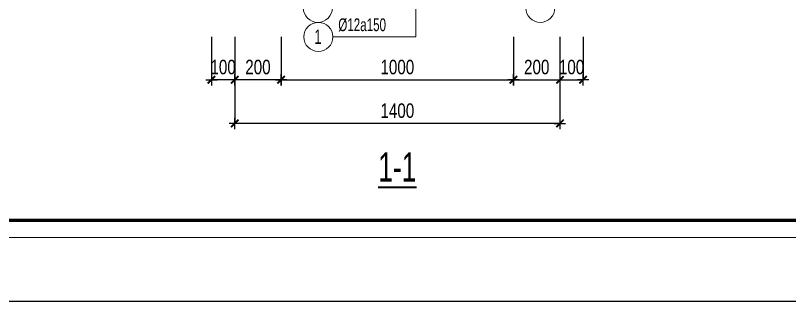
# Model space of a CAD drawing. Header units: millimetres. Extents: x 3482593 to 3503618, y 1118617 to 1133467.
# Drawn here: x 3489309 to 3492641, y 1118617 to 1119847 of the extents above; entities that cross this region are included whole.
import ezdxf
from ezdxf.enums import TextEntityAlignment as Align

# ---------------------------------------------------------------- set-up
doc = ezdxf.new("R2010")
doc.units = ezdxf.units.MM
doc.header["$LTSCALE"] = 150
doc.header["$MEASUREMENT"] = 0
doc.header["$PDMODE"] = 98
doc.layers.get('0').update_dxf_attribs({"linetype": 'CONTINUOUS'})
doc.layers.get('DEFPOINTS').update_dxf_attribs({"linetype": 'CONTINUOUS'})
doc.layers.add('02.CDC.DIM', color=1, linetype='CONTINUOUS')
doc.layers.add('06.CDC.TEXT', color=2, linetype='CONTINUOUS')
for name, color, linetype, lineweight in [('CDC-KHUNGTEN', 7, 'CONTINUOUS', 20), ('CDC_02.DIM', 1, 'CONTINUOUS', 18), ('CDC_06.TEXT', 2, 'CONTINUOUS', 18), ('CDC_09.COLUMN', 4, 'CONTINUOUS', 35), ('CDC_11.NOTE', 8, 'CONTINUOUS', 18)]:
    doc.layers.add(name, color=color, linetype=linetype, lineweight=lineweight)
doc.styles.add('1', font='arial.ttf', dxfattribs={"width": 0.75})
doc.styles.add('Arial', font='arial.ttf', dxfattribs={"width": 0.75})
doc.styles.add('arrial1', font='arial.ttf', dxfattribs={"width": 0.75})
doc.dimstyles.new('DX1', dxfattribs={"dimscale": 0.25, "dimtxt": 250, "dimasz": 0.8, "dimexe": 0, "dimexo": 0, "dimgap": 90, "dimtad": 1, "dimdec": 0, "dimzin": 13, "dimdsep": 46, "dimtxsty": '1', "dimblk1": 'CHEO', "dimblk2": 'CHEO', "dimsah": 1, "dimcen": 0, "dimclrd": 256, "dimclre": 256, "dimclrt": 3, "dimadec": 0, "dimazin": 0, "dimtfac": 1, "dimtdec": 0, "dimtix": 1, "dimtmove": 2, "dimatfit": 3, "dimldrblk": 'CHEO', "dimfxl": 1, "dimtolj": 1, "dimtzin": 13, "dimarcsym": 0})

# ---------------------------------------------------------------- blocks, each defined once
blk = doc.blocks.new('CHEO')
at = {"layer": '02.CDC.DIM'}
for points in [[(-121, 0), (121, 0)], [(0, 121), (0, -121)]]:
    blk.add_lwpolyline(points, dxfattribs=at)
at = {"layer": '06.CDC.TEXT', "color": 2, "const_width": 40}
blk.add_lwpolyline([(80, 80), (-80, -81)], dxfattribs=at)
blk = doc.blocks.new('*D115')
at = {"layer": 'CDC_02.DIM', "lineweight": -2, "ltscale": 3, "transparency": 16777216}
for p, q in [((3490452.6, 1119754.2), (3490452.6, 1119570.1)), ((3491452.6, 1119754.2), (3491452.6, 1119570.1)), ((3490452.8, 1119570.1), (3491452.4, 1119570.1))]:
    blk.add_line(p, q, dxfattribs=at)
at = {"layer": 'DEFPOINTS', "color": 0, "ltscale": 3, "transparency": 16777216}
for p in [(3490452.6, 1119754.2), (3491452.6, 1119754.2), (3491452.6, 1119570.1)]:
    blk.add_point(p, dxfattribs=at)
at = {"layer": 'CDC_02.DIM', "lineweight": -2, "ltscale": 3, "transparency": 16777216, "xscale": 0.2, "yscale": 0.2, "zscale": 0.2, "rotation": 180}
blk.add_blockref('CHEO', (3490452.6, 1119570.1), dxfattribs=at)
at = {"layer": 'CDC_02.DIM', "lineweight": -2, "ltscale": 3, "transparency": 16777216, "xscale": 0.2, "yscale": 0.2, "zscale": 0.2}
blk.add_blockref('CHEO', (3491452.6, 1119570.1), dxfattribs=at)
at = {"layer": 'CDC_02.DIM', "color": 3, "ltscale": 3, "transparency": 16777216, "insert": (3490952.6, 1119624.5), "char_height": 62.5, "attachment_point": 5, "style": '1'}
blk.add_mtext('\\A1;1000', dxfattribs=at)
blk = doc.blocks.new('*D116')
at = {"layer": 'CDC_02.DIM', "lineweight": -2, "ltscale": 3, "transparency": 16777216}
for p, q in [((3490252.6, 1119754.2), (3490252.6, 1119570.1)), ((3490452.6, 1119754.2), (3490452.6, 1119570.1)), ((3490452.4, 1119570.1), (3490252.8, 1119570.1))]:
    blk.add_line(p, q, dxfattribs=at)
at = {"layer": 'DEFPOINTS', "color": 0, "ltscale": 3, "transparency": 16777216}
for p in [(3490252.6, 1119754.2), (3490452.6, 1119754.2), (3490252.6, 1119570.1)]:
    blk.add_point(p, dxfattribs=at)
at = {"layer": 'CDC_02.DIM', "lineweight": -2, "ltscale": 3, "transparency": 16777216, "xscale": 0.2, "yscale": 0.2, "zscale": 0.2, "rotation": 180}
blk.add_blockref('CHEO', (3490252.6, 1119570.1), dxfattribs=at)
at = {"layer": 'CDC_02.DIM', "lineweight": -2, "ltscale": 3, "transparency": 16777216, "xscale": 0.2, "yscale": 0.2, "zscale": 0.2}
blk.add_blockref('CHEO', (3490452.6, 1119570.1), dxfattribs=at)
at = {"layer": 'CDC_02.DIM', "color": 3, "ltscale": 3, "transparency": 16777216, "insert": (3490352.6, 1119624.5), "char_height": 62.5, "attachment_point": 5, "style": '1'}
blk.add_mtext('\\A1;200', dxfattribs=at)
blk = doc.blocks.new('*D117')
at = {"layer": 'CDC_02.DIM', "lineweight": -2, "ltscale": 3, "transparency": 16777216}
for p, q in [((3491452.6, 1119754.2), (3491452.6, 1119570.1)), ((3491652.6, 1119754.2), (3491652.6, 1119570.1)), ((3491452.8, 1119570.1), (3491652.4, 1119570.1))]:
    blk.add_line(p, q, dxfattribs=at)
at = {"layer": 'DEFPOINTS', "color": 0, "ltscale": 3, "transparency": 16777216}
for p in [(3491452.6, 1119754.2), (3491652.6, 1119754.2), (3491652.6, 1119570.1)]:
    blk.add_point(p, dxfattribs=at)
at = {"layer": 'CDC_02.DIM', "lineweight": -2, "ltscale": 3, "transparency": 16777216, "xscale": 0.2, "yscale": 0.2, "zscale": 0.2, "rotation": 180}
blk.add_blockref('CHEO', (3491452.6, 1119570.1), dxfattribs=at)
at = {"layer": 'CDC_02.DIM', "lineweight": -2, "ltscale": 3, "transparency": 16777216, "xscale": 0.2, "yscale": 0.2, "zscale": 0.2}
blk.add_blockref('CHEO', (3491652.6, 1119570.1), dxfattribs=at)
at = {"layer": 'CDC_02.DIM', "color": 3, "ltscale": 3, "transparency": 16777216, "insert": (3491552.6, 1119624.5), "char_height": 62.5, "attachment_point": 5, "style": '1'}
blk.add_mtext('\\A1;200', dxfattribs=at)
blk = doc.blocks.new('*D121')
at = {"layer": 'CDC_02.DIM', "lineweight": -2, "ltscale": 3, "transparency": 16777216}
for p, q in [((3490152.6, 1119754.2), (3490152.6, 1119570.1)), ((3490252.6, 1119754.2), (3490252.6, 1119570.1)), ((3490152.4, 1119570.1), (3490152.2, 1119570.1)), ((3490252.6, 1119570.1), (3490152.6, 1119570.1)), ((3490252.8, 1119570.1), (3490253, 1119570.1))]:
    blk.add_line(p, q, dxfattribs=at)
at = {"layer": 'DEFPOINTS', "color": 0, "ltscale": 3, "transparency": 16777216}
for p in [(3490152.6, 1119754.2), (3490252.6, 1119754.2), (3490152.6, 1119570.1)]:
    blk.add_point(p, dxfattribs=at)
at = {"layer": 'CDC_02.DIM', "lineweight": -2, "ltscale": 3, "transparency": 16777216, "xscale": 0.2, "yscale": 0.2, "zscale": 0.2}
blk.add_blockref('CHEO', (3490152.6, 1119570.1), dxfattribs=at)
at = {"layer": 'CDC_02.DIM', "lineweight": -2, "ltscale": 3, "transparency": 16777216, "xscale": 0.2, "yscale": 0.2, "zscale": 0.2, "rotation": 180}
blk.add_blockref('CHEO', (3490252.6, 1119570.1), dxfattribs=at)
at = {"layer": 'CDC_02.DIM', "color": 3, "ltscale": 3, "transparency": 16777216, "insert": (3490202.6, 1119624.5), "char_height": 62.5, "attachment_point": 5, "style": '1'}
blk.add_mtext('\\A1;100', dxfattribs=at)
blk = doc.blocks.new('*D122')
at = {"layer": 'CDC_02.DIM', "lineweight": -2, "ltscale": 3, "transparency": 16777216}
for p, q in [((3491652.6, 1119754.2), (3491652.6, 1119570.1)), ((3491752.6, 1119754.2), (3491752.6, 1119570.1)), ((3491652.4, 1119570.1), (3491652.2, 1119570.1)), ((3491652.6, 1119570.1), (3491752.6, 1119570.1)), ((3491752.8, 1119570.1), (3491753, 1119570.1))]:
    blk.add_line(p, q, dxfattribs=at)
at = {"layer": 'DEFPOINTS', "color": 0, "ltscale": 3, "transparency": 16777216}
for p in [(3491652.6, 1119754.2), (3491752.6, 1119754.2), (3491752.6, 1119570.1)]:
    blk.add_point(p, dxfattribs=at)
at = {"layer": 'CDC_02.DIM', "lineweight": -2, "ltscale": 3, "transparency": 16777216, "xscale": 0.2, "yscale": 0.2, "zscale": 0.2}
blk.add_blockref('CHEO', (3491652.6, 1119570.1), dxfattribs=at)
at = {"layer": 'CDC_02.DIM', "lineweight": -2, "ltscale": 3, "transparency": 16777216, "xscale": 0.2, "yscale": 0.2, "zscale": 0.2, "rotation": 180}
blk.add_blockref('CHEO', (3491752.6, 1119570.1), dxfattribs=at)
at = {"layer": 'CDC_02.DIM', "color": 3, "ltscale": 3, "transparency": 16777216, "insert": (3491702.6, 1119624.5), "char_height": 62.5, "attachment_point": 5, "style": '1'}
blk.add_mtext('\\A1;100', dxfattribs=at)
blk = doc.blocks.new('*D123')
at = {"layer": 'CDC_02.DIM', "lineweight": -2, "ltscale": 3, "transparency": 16777216}
for p, q in [((3490252.6, 1119754.2), (3490252.6, 1119382.6)), ((3491652.6, 1119754.2), (3491652.6, 1119382.6)), ((3491652.4, 1119382.6), (3490252.8, 1119382.6))]:
    blk.add_line(p, q, dxfattribs=at)
at = {"layer": 'DEFPOINTS', "color": 0, "ltscale": 3, "transparency": 16777216}
for p in [(3490252.6, 1119754.2), (3491652.6, 1119754.2), (3490252.6, 1119382.6)]:
    blk.add_point(p, dxfattribs=at)
at = {"layer": 'CDC_02.DIM', "lineweight": -2, "ltscale": 3, "transparency": 16777216, "xscale": 0.2, "yscale": 0.2, "zscale": 0.2, "rotation": 180}
blk.add_blockref('CHEO', (3490252.6, 1119382.6), dxfattribs=at)
at = {"layer": 'CDC_02.DIM', "lineweight": -2, "ltscale": 3, "transparency": 16777216, "xscale": 0.2, "yscale": 0.2, "zscale": 0.2}
blk.add_blockref('CHEO', (3491652.6, 1119382.6), dxfattribs=at)
at = {"layer": 'CDC_02.DIM', "color": 3, "ltscale": 3, "transparency": 16777216, "insert": (3490952.6, 1119437), "char_height": 62.5, "attachment_point": 5, "style": '1'}
blk.add_mtext('\\A1;1400', dxfattribs=at)
blk = doc.blocks.new('KHUNG A1')
at = {"layer": 'CDC-KHUNGTEN', "color": 8}
blk.add_lwpolyline([(10368.18, 709.17), (10447.22, 709.17), (10447.22, 1281.17), (9647.22, 1281.17), (9647.22, 709.17), (10368.18, 709.17)], dxfattribs=at)
at = {"layer": 'CDC-KHUNGTEN', "color": 255, "lineweight": 60}
blk.add_lwpolyline([(10366.22, 712.17), (10366.22, 1278.17), (9650.22, 1278.17), (9650.22, 712.17), (10366.22, 712.17)], close=True, dxfattribs=at)
at = {"layer": 'DEFPOINTS', "color": 1, "ltscale": 0.2}
blk.add_lwpolyline([(9617.22, 698.17), (9617.22, 1292.17), (10458.22, 1292.17), (10458.22, 698.17), (9617.22, 698.17)], close=True, dxfattribs=at)

msp = doc.modelspace()

# ---------------------------------------------------------------- linework, layer by layer
at = {"layer": 'CDC_11.NOTE', "ltscale": 3}
msp.add_lwpolyline([(3490675.2, 1119754.4), (3491032.8, 1119754.2), (3491032.8, 1120156.8)], dxfattribs=at)
for centre in [(3490610.4, 1119879.6), (3491568.1, 1119879.6), (3490612.7, 1119754.4)]:
    msp.add_circle(centre, 62.5, dxfattribs=at)

# ---------------------------------------------------------------- block references
at = {"xscale": 25.00000000000055, "yscale": 25.00000000000055, "zscale": 25.00000000000055}
msp.add_blockref('KHUNG A1', (3242162, 1101162.3), dxfattribs=at)

# ---------------------------------------------------------------- texts
at = {"layer": 'CDC_06.TEXT', "ltscale": 3, "style": 'arrial1', "width": 0.65}
msp.add_text('%%C12a150', height=55, dxfattribs=at).set_placement((3490698.4, 1119779.2))
msp.add_text('1', height=62.5, dxfattribs=at).set_placement((3490611, 1119755), align=Align.MIDDLE_CENTER)
at = {"layer": 'CDC_09.COLUMN', "ltscale": 3, "style": 'Arial', "width": 0.65}
msp.add_text('%%U1-1', height=125, dxfattribs=at).set_placement((3490952.6, 1119132.6), align=Align.CENTER)

# ---------------------------------------------------------------- dimensions: what is measured, and where the dimension line sits
at = {"layer": 'CDC_02.DIM', "ltscale": 3}
for base, p1, p2, picture, middle in [((3490152.6, 1119570.1), (3490252.6, 1119754.2), (3490152.6, 1119754.2), '*D121', (3490202.6, 1119624.5)), ((3490252.6, 1119570.1), (3490452.6, 1119754.2), (3490252.6, 1119754.2), '*D116', (3490352.6, 1119624.5)), ((3490252.6, 1119382.6), (3491652.6, 1119754.2), (3490252.6, 1119754.2), '*D123', (3490952.6, 1119437)), ((3491452.6, 1119570.1), (3490452.6, 1119754.2), (3491452.6, 1119754.2), '*D115', (3490952.6, 1119624.5)), ((3491652.6, 1119570.1), (3491452.6, 1119754.2), (3491652.6, 1119754.2), '*D117', (3491552.6, 1119624.5)), ((3491752.6, 1119570.1), (3491652.6, 1119754.2), (3491752.6, 1119754.2), '*D122', (3491702.6, 1119624.5))]:
    dim = msp.add_linear_dim(base=base, p1=p1, p2=p2, dimstyle='DX1', dxfattribs=at)
    dim.commit()
    dim.dimension.update_dxf_attribs({"geometry": picture, "text_midpoint": middle})

doc.saveas('drawing.dxf')
